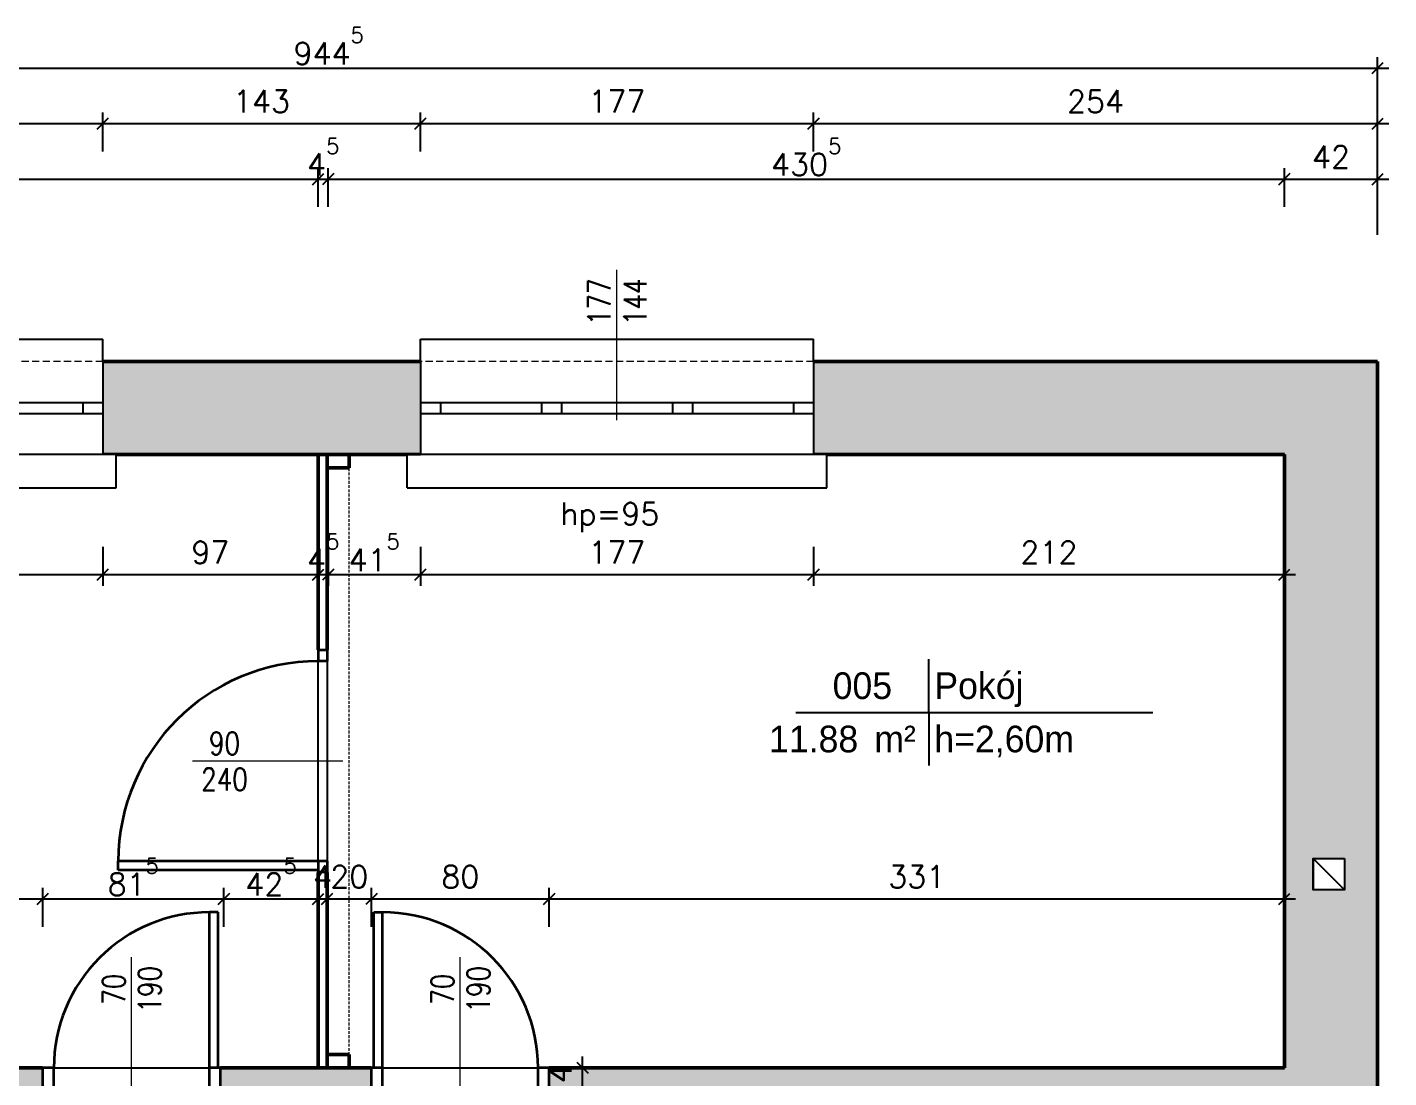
# Model space of a CAD drawing. Header units: centimetres. Extents: x -278 to 5400, y -923 to 511.
# Drawn here: x 2006 to 2619, y 38 to 511 of the extents above; entities that cross this region are included whole.
import ezdxf
from ezdxf.enums import TextEntityAlignment as Align

# ---------------------------------------------------------------- set-up
doc = ezdxf.new("R2010")
doc.units = ezdxf.units.CM
doc.header["$LTSCALE"] = 0.1
doc.linetypes.add('HIDDEN', pattern=[9.525, 6.35, -3.175])
doc.linetypes.add('HIDDENX2', pattern=[19.05, 12.7, -6.35])
for name, color, linetype, lineweight in [('2DA_DIM_5', 7, 'Continuous', 5), ('2DA_DOOR', 7, 'Continuous', 35), ('2DA_HIDDE', 253, 'HIDDEN', 9), ('2DA_OBV', 252, 'Continuous', 25), ('2DA_OPIS_STOLARKI', 113, 'Continuous', 9), ('2DA_PARAPET', 153, 'Continuous', 9), ('2DA_POMIESZCZENIA', 7, 'Continuous', 25), ('2DA_WAL_ISTN', 31, 'Continuous', 50), ('2DA_WAL_ISTN_NIEWIDOCZNE', 7, 'HIDDENX2', 9), ('2DA_WIN', 7, 'Continuous', 25), ('CP_DOORON', 253, 'Continuous', 35), ('CP_DOORSILL', 252, 'Continuous', 25)]:
    doc.layers.add(name, color=color, linetype=linetype, lineweight=lineweight)
doc.layers.add('2DA_ROOM', color=1, linetype='Continuous', plot=False)
doc.layers.add('_A_AK_hatch_sciany', color=8, linetype='Continuous', lineweight=5, transparency=0.5)
doc.layers.add('CP_UCSSPEC', color=2, linetype='Continuous')
doc.layers.add('CP_WIPEOUT', color=255, linetype='Continuous')
doc.layers.get('CP_UCSSPEC').off()
doc.styles.add('CP_ATTR', font='ROMANS.SHX')
doc.styles.add('CP_ISOTXT', font='cp_isocp.shx')
doc.styles.add('CP_TXT', font='ROMANS.SHX')
doc.dimstyles.new('CP_ADIM_CM_CM_50', dxfattribs={"dimscale": 5, "dimtxt": 3, "dimasz": 1.5, "dimexe": 1.5, "dimexo": 0, "dimgap": 1.5, "dimtad": 1, "dimtxsty": 'CP_TXT', "dimblk": 'OBLIQUE', "dimcen": 2.5, "dimdle": 1.5, "dimadec": 0, "dimazin": 0, "dimtfac": 1, "dimtix": 1, "dimtmove": 2, "dimatfit": 3, "dimfxl": 1, "dimtvp": 1.5, "dimarcsym": 0})

# ---------------------------------------------------------------- blocks, each defined once
blk = doc.blocks.new('2arch_d008_a40_a40_5k0smh5')
at = {"linetype": 'ByBlock', "style": 'CP_ATTR', "flags": 9}
for tag, p in [('CHARACTER', (-6.97, -0.02)), ('PRODUCER', (-6.97, -0.02)), ('ORDER-NO', (-6.97, -0.02)), ('PRODUCT-TYPE', (-6.97, -0.02)), ('ARTICLE', (-6.97, -0.02)), ('GROUP', (-6.97, -0.02)), ('NUMBER', (-6.97, -0.02)), ('NAME', (-6.97, -0.02)), ('OTHER', (-6.96, -0.02))]:
    blk.add_attdef(tag, text='', height=0.00005, dxfattribs=at).set_placement(p, align=Align.MIDDLE_LEFT)
blk.add_wipeout([(-7, 13), (7, 13), (7, 27), (-7, 27)]).dxf.layer = 'CP_WIPEOUT'
for p, q in [((-7, 13), (7, 27)), ((-7, 13), (-7, 13)), ((-7, 13), (7, 13)), ((7, 13), (7, 13))]:
    blk.add_line(p, q)
blk.add_lwpolyline([(-7, 27), (7, 27), (7, 13), (-7, 13)], close=True)
blk = doc.blocks.new('cp_ucs2d')
at = {"layer": 'Defpoints'}
blk.add_line((0, 0), (0, 0), dxfattribs=at)
blk.add_point((0, 0), dxfattribs=at)
blk = doc.blocks.new('2arch_d257a240000abn_z5rtxxo')
blk.add_wipeout([(-88.5, 52), (-88.5, 42), (-88.5, 42), (-88.5, 23.5), (-88.5, 23.5), (-88.5, 18.5), (-88.5, 0), (-94.5, 0), (-94.5, -15), (94.5, -15), (94.5, 0), (88.5, 0), (88.5, 18.5), (88.5, 23.5), (88.5, 23.5), (88.5, 42), (88.5, 42), (88.5, 52)]).dxf.layer = 'CP_WIPEOUT'
for p, q in [((-88.5, 42), (-88.5, 52)), ((-88.5, 52), (88.5, 52)), ((88.5, 42), (88.5, 52)), ((-88.5, 42), (-88.5, 23.5)), ((-88.5, 42), (-88.5, 42)), ((88.5, 42), (88.5, 42)), ((88.5, 42), (88.5, 23.5)), ((-88.5, 23.5), (88.5, 23.5)), ((-88.5, 23.5), (-88.5, 18.5)), ((-88.5, 18.5), (88.5, 18.5)), ((-88.5, 18.5), (-88.5, 0)), ((-79.5, 23.5), (-79.5, 18.5)), ((-34, 23.5), (-34, 18.5)), ((-25, 23.5), (-25, 18.5)), ((25, 23.5), (25, 18.5)), ((34, 23.5), (34, 18.5)), ((79.5, 23.5), (79.5, 18.5)), ((88.5, 23.5), (88.5, 18.5)), ((88.5, 18.5), (88.5, 0)), ((-94.5, 0), (-88.5, 0)), ((-94.5, -15), (-94.5, 0)), ((94.5, 0), (88.5, 0)), ((94.5, -15), (94.5, 0)), ((-94.5, -15), (94.5, -15))]:
    blk.add_line(p, q)
at = {"layer": '2DA_HIDDE', "ltscale": 5}
for p, q in [((88.5, 42), (-88.5, 42)), ((-88.5, 0), (88.5, 0))]:
    blk.add_line(p, q, dxfattribs=at)
at = {"layer": 'CP_UCSSPEC'}
blk.add_blockref('cp_ucs2d', (0, 21), dxfattribs=at)
at = {"linetype": 'ByBlock', "style": 'CP_ATTR', "flags": 9}
for tag, p in [('PRICE', (0.95, -0.09)), ('WEIGHT', (0.95, -0.09)), ('ARTICLE', (0.95, -0.09)), ('PRODUCER', (0.95, -0.09)), ('GROUP', (0.95, -0.09)), ('OTHER', (0.96, -0.09)), ('CHARACTER', (0.96, -0.09)), ('ORDER-NO', (0.96, -0.09)), ('PRODUCT-TYPE', (0.96, -0.09)), ('NUMBER', (0.96, -0.09)), ('NAME', (0.96, -0.09))]:
    blk.add_attdef(tag, text='', height=0.00005, dxfattribs=at).set_placement(p, align=Align.MIDDLE_LEFT)
blk = doc.blocks.new('2da_aoz01a')
blk.add_line((0, 1.261), (0, -4.388))
at = {"linetype": 'ByBlock', "style": 'CP_ATTR', "width": 0.8, "flags": 8}
blk.add_attdef('HEIGHT', text='', height=0.85, rotation=270, dxfattribs=at).set_placement((-0.68, -3.183), align=Align.MIDDLE)
blk.add_attdef('WIDTH', text='', height=0.85, rotation=270, dxfattribs=at).set_placement((0.668, -3.183), align=Align.MIDDLE_CENTER)
blk = doc.blocks.new('Parch_d070_205a_5s35pur')
at = {"layer": 'CP_DOORON'}
blk.add_line((-39, -70), (-35, -70), dxfattribs=at)
blk.add_wipeout([(-40, 18), (40, 18), (40, -4), (-40, -4)]).dxf.layer = 'CP_WIPEOUT'
for p, q in [((-40, 14), (-40, 0)), ((40, 14), (40, 0)), ((-40, 9.5), (-35, 9.5)), ((-40, 9.5), (-40, 0)), ((-35, 9.5), (-35, 0)), ((35, 9.5), (40, 9.5)), ((35, 9.5), (35, 0)), ((40, 9.5), (40, 0)), ((-40, 0), (-35, 0)), ((35, 0), (40, 0))]:
    blk.add_line(p, q)
for p, q in [((-39, 0), (-39, -70)), ((-35, 0), (-35, -70))]:
    blk.add_line(p, q, dxfattribs=at)
blk.add_arc((-35, 0), 70, 270, 0, dxfattribs=at)
at = {"layer": 'CP_DOORSILL'}
for p, q in [((-40, 14), (-40, 14)), ((40, 14), (40, 14)), ((-40, 0), (-40, 0)), ((40, 0), (40, 0))]:
    blk.add_line(p, q, dxfattribs=at)
at = {"layer": 'CP_UCSSPEC'}
blk.add_blockref('cp_ucs2d', (0, 7), dxfattribs=at)
at = {"linetype": 'ByBlock', "style": 'CP_ATTR', "flags": 9}
for tag in ['OTHER', 'PRICE', 'WEIGHT', 'CHARACTER', 'ORDER-NO', 'PRODUCT-TYPE', 'ARTICLE', 'PRODUCER', 'NUMBER', 'GROUP', 'NAME']:
    blk.add_attdef(tag, text='', height=0.00005, dxfattribs=at).set_placement((-0.16, -0.02), align=Align.MIDDLE_LEFT)
blk = doc.blocks.new('Parch_d070_205a_v26t1x')
at = {"layer": 'CP_DOORON'}
blk.add_line((39, -70), (35, -70), dxfattribs=at)
blk.add_wipeout([(-40, 18), (40, 18), (40, -4), (-40, -4)]).dxf.layer = 'CP_WIPEOUT'
for p, q in [((-40, 14), (-40, 0)), ((40, 14), (40, 0)), ((-40, 9.5), (-35, 9.5)), ((-40, 9.5), (-40, 0)), ((-35, 9.5), (-35, 0)), ((35, 9.5), (40, 9.5)), ((35, 9.5), (35, 0)), ((40, 9.5), (40, 0)), ((-40, 0), (-35, 0)), ((35, 0), (40, 0))]:
    blk.add_line(p, q)
for p, q in [((35, 0), (35, -70)), ((39, 0), (39, -70))]:
    blk.add_line(p, q, dxfattribs=at)
blk.add_arc((35, 0), 70, 180, 270, dxfattribs=at)
at = {"layer": 'CP_DOORSILL'}
for p, q in [((-40, 14), (-40, 14)), ((40, 14), (40, 14)), ((-40, 0), (-40, 0)), ((40, 0), (40, 0))]:
    blk.add_line(p, q, dxfattribs=at)
at = {"layer": 'CP_UCSSPEC'}
blk.add_blockref('cp_ucs2d', (0, 7), dxfattribs=at)
at = {"linetype": 'ByBlock', "style": 'CP_ATTR', "flags": 9}
for tag in ['OTHER', 'PRICE', 'WEIGHT', 'CHARACTER', 'ORDER-NO', 'PRODUCT-TYPE', 'ARTICLE', 'PRODUCER', 'NUMBER', 'GROUP', 'NAME']:
    blk.add_attdef(tag, text='', height=0.00005, dxfattribs=at).set_placement((-0.16, -0.02), align=Align.MIDDLE_LEFT)
blk = doc.blocks.new('2da_aoz02a')
blk.add_line((0, -1.261), (0, 4.388))
at = {"linetype": 'ByBlock', "style": 'CP_ATTR', "width": 0.8, "flags": 8}
blk.add_attdef('HEIGHT', text='', height=0.85, rotation=270, dxfattribs=at).set_placement((-0.68, 3.183), align=Align.MIDDLE)
at = {"linetype": 'ByBlock', "style": 'CP_ATTR', "width": 0.8}
blk.add_attdef('WIDTH', text='', height=0.85, rotation=270, dxfattribs=at).set_placement((0.668, 3.183), align=Align.MIDDLE_CENTER)
blk = doc.blocks.new('Parch_d090_205a_5p2hzzv')
at = {"layer": 'CP_DOORON'}
blk.add_line((49, -90), (45, -90), dxfattribs=at)
blk.add_wipeout([(-50, 8), (50, 8), (50, -4), (-50, -4)]).dxf.layer = 'CP_WIPEOUT'
for p, q in [((-50, 4), (-45, 4)), ((-50, 4), (-50, 0)), ((-50, 4), (-50, 0)), ((-50, 0), (-45, 0)), ((-45, 4), (-45, 0)), ((45, 4), (50, 4)), ((45, 4), (45, 0)), ((45, 0), (50, 0)), ((50, 4), (50, 0)), ((50, 4), (50, 0))]:
    blk.add_line(p, q)
for p, q in [((45, 0), (45, -90)), ((49, 0), (49, -90))]:
    blk.add_line(p, q, dxfattribs=at)
blk.add_arc((45, 0), 90, 180, 270, dxfattribs=at)
at = {"layer": 'CP_DOORSILL'}
for p, q in [((-50, 4), (-50, 4)), ((-50, 0), (-50, 0)), ((50, 4), (50, 4)), ((50, 0), (50, 0))]:
    blk.add_line(p, q, dxfattribs=at)
at = {"layer": 'CP_UCSSPEC'}
blk.add_blockref('cp_ucs2d', (0, 2), dxfattribs=at)
at = {"linetype": 'ByBlock', "style": 'CP_ATTR', "flags": 9}
for tag in ['OTHER', 'PRICE', 'WEIGHT', 'CHARACTER', 'ORDER-NO', 'PRODUCT-TYPE', 'ARTICLE', 'PRODUCER', 'NUMBER', 'GROUP', 'NAME']:
    blk.add_attdef(tag, text='', height=0.00005, dxfattribs=at).set_placement((-0.2, -0.02), align=Align.MIDDLE_LEFT)
blk = doc.blocks.new('2da_pok06c_6fduy4')
for p, q in [((0, 0), (0, 2)), ((-5, 0), (8.4, 0)), ((0, 0), (0, -0.5)), ((0, -0.5), (0, -2))]:
    blk.add_line(p, q)
at = {"linetype": 'ByBlock', "style": 'CP_ISOTXT'}
blk.add_attdef('NR', text='', height=1, dxfattribs=at).set_placement((-2.5, 1), align=Align.MIDDLE_CENTER)
blk.add_attdef('NAME', (0.2, 0.5), '', height=1, dxfattribs=at)
at = {"style": 'CP_ISOTXT', "flags": 1}
for tag, p in [('FLOOR_MAT', (-0.97, 0.229)), ('UNIT_AIR_IN', (-0.968, 0.395)), ('MAX_USERS', (-0.966, 0.186)), ('HEATING', (-0.947, 0.289)), ('AIR_IN', (-0.923, 0.346)), ('UNIT_HEATING', (-0.908, 0.46)), ('HEIGHT', (-0.697, 0.297)), ('AIR_OUT', (-0.672, 0.349)), ('TEMP', (-0.612, 0.229)), ('UNIT_AIR_OUT', (-0.607, 0.397)), ('UNIT_MAX_USERS', (-0.58, 0.188)), ('UNIT_LUX', (-0.568, 0.431)), ('UNIT_HEIGHT', (-0.522, 0.455)), ('LUX', (-0.45, 0.3)), ('UNIT_TEMP', (-0.431, 0.229))]:
    blk.add_attdef(tag, p, '', height=0.025, dxfattribs=at)
at = {"linetype": 'ByBlock', "style": 'CP_ISOTXT'}
blk.add_attdef('AREA', text='', height=1, dxfattribs=at).set_placement((-2.655, -1.5), align=Align.RIGHT)
blk.add_attdef('UNIT_AREA', text='', height=1, dxfattribs=at).set_placement((-2.053, -1), align=Align.MIDDLE_LEFT)
for tag, p in [('TEXT02', (0.2, -0.5)), ('TEXT06', (0.2, -0.5)), ('0', (0.7, -0.5))]:
    blk.add_attdef(tag, text='', height=1, dxfattribs=at).set_placement(p, align=Align.TOP_LEFT)
blk = doc.blocks.new('_Oblique')
at = {"color": 0, "linetype": 'ByBlock', "lineweight": -2}
blk.add_line((-0.5, -0.5), (0.5, 0.5), dxfattribs=at)
blk = doc.blocks.new('*D471')
at = {"layer": '2DA_DIM_5', "color": 0, "lineweight": -2}
for p, q in [((1669.74, 468), (1669.74, 498)), ((2614.24, 468), (2614.24, 498)), ((1664.74, 493), (2619.24, 493))]:
    blk.add_line(p, q, dxfattribs=at)
at = {"layer": 'Defpoints', "color": 0}
for p in [(2614.24, 493), (1669.74, 468), (2614.24, 468)]:
    blk.add_point(p, dxfattribs=at)
at = {"layer": '2DA_DIM_5', "color": 0, "lineweight": -2, "xscale": 5, "yscale": 5, "zscale": 5, "rotation": 180}
blk.add_blockref('_Oblique', (1669.74, 493), dxfattribs=at)
at = {"layer": '2DA_DIM_5', "color": 0, "lineweight": -2, "xscale": 5, "yscale": 5, "zscale": 5}
blk.add_blockref('_Oblique', (2614.24, 493), dxfattribs=at)
at = {"layer": '2DA_DIM_5', "color": 0, "insert": (2141.99, 503), "char_height": 10, "attachment_point": 5, "style": 'CP_TXT'}
blk.add_mtext('944{\\A1;{\\H0.7x;\\S5^ ;}}', dxfattribs=at)
blk = doc.blocks.new('*D473')
at = {"layer": '2DA_DIM_5', "color": 0, "lineweight": -2}
for p, q in [((1863.24, 455.5), (1863.24, 473)), ((2040.24, 455.5), (2040.24, 473)), ((1858.24, 468), (2045.24, 468))]:
    blk.add_line(p, q, dxfattribs=at)
at = {"layer": 'Defpoints', "color": 0}
for p in [(2040.24, 468), (1863.24, 455.5), (2040.24, 455.5)]:
    blk.add_point(p, dxfattribs=at)
at = {"layer": '2DA_DIM_5', "color": 0, "lineweight": -2, "xscale": 5, "yscale": 5, "zscale": 5, "rotation": 180}
blk.add_blockref('_Oblique', (1863.24, 468), dxfattribs=at)
at = {"layer": '2DA_DIM_5', "color": 0, "lineweight": -2, "xscale": 5, "yscale": 5, "zscale": 5}
blk.add_blockref('_Oblique', (2040.24, 468), dxfattribs=at)
at = {"layer": '2DA_DIM_5', "color": 0, "insert": (1951.74, 478), "char_height": 10, "attachment_point": 5, "style": 'CP_TXT'}
blk.add_mtext('177', dxfattribs=at)
blk = doc.blocks.new('*D474')
at = {"layer": '2DA_DIM_5', "color": 0, "lineweight": -2}
for p, q in [((2040.24, 455.5), (2040.24, 473)), ((2183.24, 455.5), (2183.24, 473)), ((2035.24, 468), (2188.24, 468))]:
    blk.add_line(p, q, dxfattribs=at)
at = {"layer": 'Defpoints', "color": 0}
for p in [(2183.24, 468), (2040.24, 455.5), (2183.24, 455.5)]:
    blk.add_point(p, dxfattribs=at)
at = {"layer": '2DA_DIM_5', "color": 0, "lineweight": -2, "xscale": 5, "yscale": 5, "zscale": 5, "rotation": 180}
blk.add_blockref('_Oblique', (2040.24, 468), dxfattribs=at)
at = {"layer": '2DA_DIM_5', "color": 0, "lineweight": -2, "xscale": 5, "yscale": 5, "zscale": 5}
blk.add_blockref('_Oblique', (2183.24, 468), dxfattribs=at)
at = {"layer": '2DA_DIM_5', "color": 0, "insert": (2111.74, 478), "char_height": 10, "attachment_point": 5, "style": 'CP_TXT'}
blk.add_mtext('143', dxfattribs=at)
blk = doc.blocks.new('*D475')
at = {"layer": '2DA_DIM_5', "color": 0, "lineweight": -2}
for p, q in [((2183.24, 455.5), (2183.24, 473)), ((2360.24, 455.5), (2360.24, 473)), ((2178.24, 468), (2365.24, 468))]:
    blk.add_line(p, q, dxfattribs=at)
at = {"layer": 'Defpoints', "color": 0}
for p in [(2360.24, 468), (2183.24, 455.5), (2360.24, 455.5)]:
    blk.add_point(p, dxfattribs=at)
at = {"layer": '2DA_DIM_5', "color": 0, "lineweight": -2, "xscale": 5, "yscale": 5, "zscale": 5, "rotation": 180}
blk.add_blockref('_Oblique', (2183.24, 468), dxfattribs=at)
at = {"layer": '2DA_DIM_5', "color": 0, "lineweight": -2, "xscale": 5, "yscale": 5, "zscale": 5}
blk.add_blockref('_Oblique', (2360.24, 468), dxfattribs=at)
at = {"layer": '2DA_DIM_5', "color": 0, "insert": (2271.74, 478), "char_height": 10, "attachment_point": 5, "style": 'CP_TXT'}
blk.add_mtext('177', dxfattribs=at)
blk = doc.blocks.new('*D476')
at = {"layer": '2DA_DIM_5', "color": 0, "lineweight": -2}
for p, q in [((2360.24, 455.5), (2360.24, 473)), ((2614.24, 443), (2614.24, 473)), ((2355.24, 468), (2619.24, 468))]:
    blk.add_line(p, q, dxfattribs=at)
at = {"layer": 'Defpoints', "color": 0}
for p in [(2614.24, 468), (2360.24, 455.5), (2614.24, 443)]:
    blk.add_point(p, dxfattribs=at)
at = {"layer": '2DA_DIM_5', "color": 0, "lineweight": -2, "xscale": 5, "yscale": 5, "zscale": 5, "rotation": 180}
blk.add_blockref('_Oblique', (2360.24, 468), dxfattribs=at)
at = {"layer": '2DA_DIM_5', "color": 0, "lineweight": -2, "xscale": 5, "yscale": 5, "zscale": 5}
blk.add_blockref('_Oblique', (2614.24, 468), dxfattribs=at)
at = {"layer": '2DA_DIM_5', "color": 0, "insert": (2487.24, 478), "char_height": 10, "attachment_point": 5, "style": 'CP_TXT'}
blk.add_mtext('254', dxfattribs=at)
blk = doc.blocks.new('*D478')
at = {"layer": '2DA_DIM_5', "color": 0, "lineweight": -2}
for p, q in [((1711.24, 430.5), (1711.24, 448)), ((2137.24, 430.5), (2137.24, 448)), ((1706.24, 443), (2142.24, 443))]:
    blk.add_line(p, q, dxfattribs=at)
at = {"layer": 'Defpoints', "color": 0}
for p in [(2137.24, 443), (1711.24, 430.5), (2137.24, 430.5)]:
    blk.add_point(p, dxfattribs=at)
at = {"layer": '2DA_DIM_5', "color": 0, "lineweight": -2, "xscale": 5, "yscale": 5, "zscale": 5, "rotation": 180}
blk.add_blockref('_Oblique', (1711.24, 443), dxfattribs=at)
at = {"layer": '2DA_DIM_5', "color": 0, "lineweight": -2, "xscale": 5, "yscale": 5, "zscale": 5}
blk.add_blockref('_Oblique', (2137.24, 443), dxfattribs=at)
at = {"layer": '2DA_DIM_5', "color": 0, "insert": (1924.24, 453), "char_height": 10, "attachment_point": 5, "style": 'CP_TXT'}
blk.add_mtext('426', dxfattribs=at)
blk = doc.blocks.new('*D479')
at = {"layer": '2DA_DIM_5', "color": 0, "lineweight": -2}
for p, q in [((2137.24, 430.5), (2137.24, 448)), ((2141.74, 430.5), (2141.74, 448)), ((2132.24, 443), (2146.74, 443))]:
    blk.add_line(p, q, dxfattribs=at)
at = {"layer": 'Defpoints', "color": 0}
for p in [(2141.74, 443), (2137.24, 430.5), (2141.74, 430.5)]:
    blk.add_point(p, dxfattribs=at)
at = {"layer": '2DA_DIM_5', "color": 0, "lineweight": -2, "xscale": 5, "yscale": 5, "zscale": 5}
blk.add_blockref('_Oblique', (2137.24, 443), dxfattribs=at)
at = {"layer": '2DA_DIM_5', "color": 0, "lineweight": -2, "xscale": 5, "yscale": 5, "zscale": 5, "rotation": 180}
blk.add_blockref('_Oblique', (2141.74, 443), dxfattribs=at)
at = {"layer": '2DA_DIM_5', "color": 0, "insert": (2139.49, 453), "char_height": 10, "attachment_point": 5, "style": 'CP_TXT'}
blk.add_mtext('4{\\A1;{\\H0.7x;\\S5^ ;}}', dxfattribs=at)
blk = doc.blocks.new('*D480')
at = {"layer": '2DA_DIM_5', "color": 0, "lineweight": -2}
for p, q in [((2141.74, 430.5), (2141.74, 448)), ((2572.24, 430.5), (2572.24, 448)), ((2136.74, 443), (2577.24, 443))]:
    blk.add_line(p, q, dxfattribs=at)
at = {"layer": 'Defpoints', "color": 0}
for p in [(2572.24, 443), (2141.74, 430.5), (2572.24, 430.5)]:
    blk.add_point(p, dxfattribs=at)
at = {"layer": '2DA_DIM_5', "color": 0, "lineweight": -2, "xscale": 5, "yscale": 5, "zscale": 5, "rotation": 180}
blk.add_blockref('_Oblique', (2141.74, 443), dxfattribs=at)
at = {"layer": '2DA_DIM_5', "color": 0, "lineweight": -2, "xscale": 5, "yscale": 5, "zscale": 5}
blk.add_blockref('_Oblique', (2572.24, 443), dxfattribs=at)
at = {"layer": '2DA_DIM_5', "color": 0, "insert": (2356.99, 453), "char_height": 10, "attachment_point": 5, "style": 'CP_TXT'}
blk.add_mtext('430{\\A1;{\\H0.7x;\\S5^ ;}}', dxfattribs=at)
blk = doc.blocks.new('*D481')
at = {"layer": '2DA_DIM_5', "color": 0, "lineweight": -2}
for p, q in [((2572.24, 430.5), (2572.24, 448)), ((2614.24, 418), (2614.24, 448)), ((2567.24, 443), (2619.24, 443))]:
    blk.add_line(p, q, dxfattribs=at)
at = {"layer": 'Defpoints', "color": 0}
for p in [(2614.24, 443), (2572.24, 430.5), (2614.24, 418)]:
    blk.add_point(p, dxfattribs=at)
at = {"layer": '2DA_DIM_5', "color": 0, "lineweight": -2, "xscale": 5, "yscale": 5, "zscale": 5, "rotation": 180}
blk.add_blockref('_Oblique', (2572.24, 443), dxfattribs=at)
at = {"layer": '2DA_DIM_5', "color": 0, "lineweight": -2, "xscale": 5, "yscale": 5, "zscale": 5}
blk.add_blockref('_Oblique', (2614.24, 443), dxfattribs=at)
at = {"layer": '2DA_DIM_5', "color": 0, "insert": (2593.24, 453), "char_height": 10, "attachment_point": 5, "style": 'CP_TXT'}
blk.add_mtext('42', dxfattribs=at)
blk = doc.blocks.new('*D483')
at = {"layer": '2DA_DIM_5', "color": 0, "lineweight": -2}
for p, q in [((1863.24, 277.5), (1863.24, 260)), ((2040.24, 277.5), (2040.24, 260)), ((1858.24, 265), (2045.24, 265))]:
    blk.add_line(p, q, dxfattribs=at)
at = {"layer": 'Defpoints', "color": 0}
for p in [(1863.24, 277.5), (2040.24, 277.5), (2040.24, 265)]:
    blk.add_point(p, dxfattribs=at)
at = {"layer": '2DA_DIM_5', "color": 0, "lineweight": -2, "xscale": 5, "yscale": 5, "zscale": 5, "rotation": 180}
blk.add_blockref('_Oblique', (1863.24, 265), dxfattribs=at)
at = {"layer": '2DA_DIM_5', "color": 0, "lineweight": -2, "xscale": 5, "yscale": 5, "zscale": 5}
blk.add_blockref('_Oblique', (2040.24, 265), dxfattribs=at)
at = {"layer": '2DA_DIM_5', "color": 0, "insert": (1951.74, 275), "char_height": 10, "attachment_point": 5, "style": 'CP_TXT'}
blk.add_mtext('177', dxfattribs=at)
blk = doc.blocks.new('*D484')
at = {"layer": '2DA_DIM_5', "color": 0, "lineweight": -2}
for p, q in [((2040.24, 277.5), (2040.24, 260)), ((2137.24, 277.5), (2137.24, 260)), ((2035.24, 265), (2142.24, 265))]:
    blk.add_line(p, q, dxfattribs=at)
at = {"layer": 'Defpoints', "color": 0}
for p in [(2040.24, 277.5), (2137.24, 277.5), (2137.24, 265)]:
    blk.add_point(p, dxfattribs=at)
at = {"layer": '2DA_DIM_5', "color": 0, "lineweight": -2, "xscale": 5, "yscale": 5, "zscale": 5, "rotation": 180}
blk.add_blockref('_Oblique', (2040.24, 265), dxfattribs=at)
at = {"layer": '2DA_DIM_5', "color": 0, "lineweight": -2, "xscale": 5, "yscale": 5, "zscale": 5}
blk.add_blockref('_Oblique', (2137.24, 265), dxfattribs=at)
at = {"layer": '2DA_DIM_5', "color": 0, "insert": (2088.74, 275), "char_height": 10, "attachment_point": 5, "style": 'CP_TXT'}
blk.add_mtext('97', dxfattribs=at)
blk = doc.blocks.new('*D485')
at = {"layer": '2DA_DIM_5', "color": 0, "lineweight": -2}
for p, q in [((2137.24, 277.5), (2137.24, 260)), ((2141.74, 277.5), (2141.74, 260)), ((2132.24, 265), (2146.74, 265))]:
    blk.add_line(p, q, dxfattribs=at)
at = {"layer": 'Defpoints', "color": 0}
for p in [(2137.24, 277.5), (2141.74, 277.5), (2141.74, 265)]:
    blk.add_point(p, dxfattribs=at)
at = {"layer": '2DA_DIM_5', "color": 0, "lineweight": -2, "xscale": 5, "yscale": 5, "zscale": 5}
blk.add_blockref('_Oblique', (2137.24, 265), dxfattribs=at)
at = {"layer": '2DA_DIM_5', "color": 0, "lineweight": -2, "xscale": 5, "yscale": 5, "zscale": 5, "rotation": 180}
blk.add_blockref('_Oblique', (2141.74, 265), dxfattribs=at)
at = {"layer": '2DA_DIM_5', "color": 0, "insert": (2139.49, 275), "char_height": 10, "attachment_point": 5, "style": 'CP_TXT'}
blk.add_mtext('4{\\A1;{\\H0.7x;\\S5^ ;}}', dxfattribs=at)
blk = doc.blocks.new('*D486')
at = {"layer": '2DA_DIM_5', "color": 0, "lineweight": -2}
for p, q in [((2141.74, 277.5), (2141.74, 260)), ((2183.24, 277.5), (2183.24, 260)), ((2136.74, 265), (2188.24, 265))]:
    blk.add_line(p, q, dxfattribs=at)
at = {"layer": 'Defpoints', "color": 0}
for p in [(2141.74, 277.5), (2183.24, 277.5), (2183.24, 265)]:
    blk.add_point(p, dxfattribs=at)
at = {"layer": '2DA_DIM_5', "color": 0, "lineweight": -2, "xscale": 5, "yscale": 5, "zscale": 5, "rotation": 180}
blk.add_blockref('_Oblique', (2141.74, 265), dxfattribs=at)
at = {"layer": '2DA_DIM_5', "color": 0, "lineweight": -2, "xscale": 5, "yscale": 5, "zscale": 5}
blk.add_blockref('_Oblique', (2183.24, 265), dxfattribs=at)
at = {"layer": '2DA_DIM_5', "color": 0, "insert": (2162.49, 275), "char_height": 10, "attachment_point": 5, "style": 'CP_TXT'}
blk.add_mtext('41{\\A1;{\\H0.7x;\\S5^ ;}}', dxfattribs=at)
blk = doc.blocks.new('*D487')
at = {"layer": '2DA_DIM_5', "color": 0, "lineweight": -2}
for p, q in [((2183.24, 277.5), (2183.24, 260)), ((2360.24, 277.5), (2360.24, 260)), ((2178.24, 265), (2365.24, 265))]:
    blk.add_line(p, q, dxfattribs=at)
at = {"layer": 'Defpoints', "color": 0}
for p in [(2183.24, 277.5), (2360.24, 277.5), (2360.24, 265)]:
    blk.add_point(p, dxfattribs=at)
at = {"layer": '2DA_DIM_5', "color": 0, "lineweight": -2, "xscale": 5, "yscale": 5, "zscale": 5, "rotation": 180}
blk.add_blockref('_Oblique', (2183.24, 265), dxfattribs=at)
at = {"layer": '2DA_DIM_5', "color": 0, "lineweight": -2, "xscale": 5, "yscale": 5, "zscale": 5}
blk.add_blockref('_Oblique', (2360.24, 265), dxfattribs=at)
at = {"layer": '2DA_DIM_5', "color": 0, "insert": (2271.74, 275), "char_height": 10, "attachment_point": 5, "style": 'CP_TXT'}
blk.add_mtext('177', dxfattribs=at)
blk = doc.blocks.new('*D488')
at = {"layer": '2DA_DIM_5', "color": 0, "lineweight": -2}
for p, q in [((2572.24, 290), (2572.24, 260)), ((2360.24, 277.5), (2360.24, 260)), ((2355.24, 265), (2577.24, 265))]:
    blk.add_line(p, q, dxfattribs=at)
at = {"layer": 'Defpoints', "color": 0}
for p in [(2572.24, 290), (2360.24, 277.5), (2572.24, 265)]:
    blk.add_point(p, dxfattribs=at)
at = {"layer": '2DA_DIM_5', "color": 0, "lineweight": -2, "xscale": 5, "yscale": 5, "zscale": 5, "rotation": 180}
blk.add_blockref('_Oblique', (2360.24, 265), dxfattribs=at)
at = {"layer": '2DA_DIM_5', "color": 0, "lineweight": -2, "xscale": 5, "yscale": 5, "zscale": 5}
blk.add_blockref('_Oblique', (2572.24, 265), dxfattribs=at)
at = {"layer": '2DA_DIM_5', "color": 0, "insert": (2466.24, 275), "char_height": 10, "attachment_point": 5, "style": 'CP_TXT'}
blk.add_mtext('212', dxfattribs=at)
blk = doc.blocks.new('*D489')
at = {"layer": '2DA_DIM_5', "color": 0, "lineweight": -2}
for p, q in [((1711.24, 94), (1711.24, 124)), ((2013.24, 106.5), (2013.24, 124)), ((1706.24, 119), (2018.24, 119))]:
    blk.add_line(p, q, dxfattribs=at)
at = {"layer": 'Defpoints', "color": 0}
for p in [(2013.24, 119), (2013.24, 106.5), (1711.24, 94)]:
    blk.add_point(p, dxfattribs=at)
at = {"layer": '2DA_DIM_5', "color": 0, "lineweight": -2, "xscale": 5, "yscale": 5, "zscale": 5, "rotation": 180}
blk.add_blockref('_Oblique', (1711.24, 119), dxfattribs=at)
at = {"layer": '2DA_DIM_5', "color": 0, "lineweight": -2, "xscale": 5, "yscale": 5, "zscale": 5}
blk.add_blockref('_Oblique', (2013.24, 119), dxfattribs=at)
at = {"layer": '2DA_DIM_5', "color": 0, "insert": (1862.24, 129), "char_height": 10, "attachment_point": 5, "style": 'CP_TXT'}
blk.add_mtext('302', dxfattribs=at)
blk = doc.blocks.new('*D490')
at = {"layer": '2DA_DIM_5', "color": 0, "lineweight": -2}
for p, q in [((2013.24, 106.5), (2013.24, 124)), ((2094.74, 106.5), (2094.74, 124)), ((2008.24, 119), (2099.74, 119))]:
    blk.add_line(p, q, dxfattribs=at)
at = {"layer": 'Defpoints', "color": 0}
for p in [(2094.74, 119), (2013.24, 106.5), (2094.74, 106.5)]:
    blk.add_point(p, dxfattribs=at)
at = {"layer": '2DA_DIM_5', "color": 0, "lineweight": -2, "xscale": 5, "yscale": 5, "zscale": 5, "rotation": 180}
blk.add_blockref('_Oblique', (2013.24, 119), dxfattribs=at)
at = {"layer": '2DA_DIM_5', "color": 0, "lineweight": -2, "xscale": 5, "yscale": 5, "zscale": 5}
blk.add_blockref('_Oblique', (2094.74, 119), dxfattribs=at)
at = {"layer": '2DA_DIM_5', "color": 0, "insert": (2053.99, 129), "char_height": 10, "attachment_point": 5, "style": 'CP_TXT'}
blk.add_mtext('81{\\A1;{\\H0.7x;\\S5^ ;}}', dxfattribs=at)
blk = doc.blocks.new('*D491')
at = {"layer": '2DA_DIM_5', "color": 0, "lineweight": -2}
for p, q in [((2094.74, 106.5), (2094.74, 124)), ((2137.24, 106.5), (2137.24, 124)), ((2089.74, 119), (2142.24, 119))]:
    blk.add_line(p, q, dxfattribs=at)
at = {"layer": 'Defpoints', "color": 0}
for p in [(2137.24, 119), (2094.74, 106.5), (2137.24, 106.5)]:
    blk.add_point(p, dxfattribs=at)
at = {"layer": '2DA_DIM_5', "color": 0, "lineweight": -2, "xscale": 5, "yscale": 5, "zscale": 5, "rotation": 180}
blk.add_blockref('_Oblique', (2094.74, 119), dxfattribs=at)
at = {"layer": '2DA_DIM_5', "color": 0, "lineweight": -2, "xscale": 5, "yscale": 5, "zscale": 5}
blk.add_blockref('_Oblique', (2137.24, 119), dxfattribs=at)
at = {"layer": '2DA_DIM_5', "color": 0, "insert": (2115.99, 129), "char_height": 10, "attachment_point": 5, "style": 'CP_TXT'}
blk.add_mtext('42{\\A1;{\\H0.7x;\\S5^ ;}}', dxfattribs=at)
blk = doc.blocks.new('*D492')
at = {"layer": '2DA_DIM_5', "color": 0, "lineweight": -2}
for p, q in [((2137.24, 106.5), (2137.24, 124)), ((2141.24, 106.5), (2141.24, 124)), ((2132.24, 119), (2146.24, 119))]:
    blk.add_line(p, q, dxfattribs=at)
at = {"layer": 'Defpoints', "color": 0}
for p in [(2141.24, 119), (2137.24, 106.5), (2141.24, 106.5)]:
    blk.add_point(p, dxfattribs=at)
at = {"layer": '2DA_DIM_5', "color": 0, "lineweight": -2, "xscale": 5, "yscale": 5, "zscale": 5}
blk.add_blockref('_Oblique', (2137.24, 119), dxfattribs=at)
at = {"layer": '2DA_DIM_5', "color": 0, "lineweight": -2, "xscale": 5, "yscale": 5, "zscale": 5, "rotation": 180}
blk.add_blockref('_Oblique', (2141.24, 119), dxfattribs=at)
at = {"layer": '2DA_DIM_5', "color": 0, "insert": (2139.24, 129), "char_height": 10, "attachment_point": 5, "style": 'CP_TXT'}
blk.add_mtext('4', dxfattribs=at)
blk = doc.blocks.new('*D493')
at = {"layer": '2DA_DIM_5', "color": 0, "lineweight": -2}
for p, q in [((2141.24, 106.5), (2141.24, 124)), ((2161.23, 106.5), (2161.23, 124)), ((2136.24, 119), (2166.23, 119))]:
    blk.add_line(p, q, dxfattribs=at)
at = {"layer": 'Defpoints', "color": 0}
for p in [(2161.23, 119), (2141.24, 106.5), (2161.23, 106.5)]:
    blk.add_point(p, dxfattribs=at)
at = {"layer": '2DA_DIM_5', "color": 0, "lineweight": -2, "xscale": 5, "yscale": 5, "zscale": 5}
blk.add_blockref('_Oblique', (2141.24, 119), dxfattribs=at)
at = {"layer": '2DA_DIM_5', "color": 0, "lineweight": -2, "xscale": 5, "yscale": 5, "zscale": 5, "rotation": 180}
blk.add_blockref('_Oblique', (2161.23, 119), dxfattribs=at)
at = {"layer": '2DA_DIM_5', "color": 0, "insert": (2151.23, 129), "char_height": 10, "attachment_point": 5, "style": 'CP_TXT'}
blk.add_mtext('20', dxfattribs=at)
blk = doc.blocks.new('*D494')
at = {"layer": '2DA_DIM_5', "color": 0, "lineweight": -2}
for p, q in [((2161.23, 106.5), (2161.23, 124)), ((2241.23, 106.5), (2241.23, 124)), ((2156.23, 119), (2246.23, 119))]:
    blk.add_line(p, q, dxfattribs=at)
at = {"layer": 'Defpoints', "color": 0}
for p in [(2241.23, 119), (2161.23, 106.5), (2241.23, 106.5)]:
    blk.add_point(p, dxfattribs=at)
at = {"layer": '2DA_DIM_5', "color": 0, "lineweight": -2, "xscale": 5, "yscale": 5, "zscale": 5, "rotation": 180}
blk.add_blockref('_Oblique', (2161.23, 119), dxfattribs=at)
at = {"layer": '2DA_DIM_5', "color": 0, "lineweight": -2, "xscale": 5, "yscale": 5, "zscale": 5}
blk.add_blockref('_Oblique', (2241.23, 119), dxfattribs=at)
at = {"layer": '2DA_DIM_5', "color": 0, "insert": (2201.23, 129), "char_height": 10, "attachment_point": 5, "style": 'CP_TXT'}
blk.add_mtext('80', dxfattribs=at)
blk = doc.blocks.new('*D495')
at = {"layer": '2DA_DIM_5', "color": 0, "lineweight": -2}
for p, q in [((2241.23, 106.5), (2241.23, 124)), ((2572.24, 94), (2572.24, 124)), ((2236.23, 119), (2577.24, 119))]:
    blk.add_line(p, q, dxfattribs=at)
at = {"layer": 'Defpoints', "color": 0}
for p in [(2572.24, 119), (2241.23, 106.5), (2572.24, 94)]:
    blk.add_point(p, dxfattribs=at)
at = {"layer": '2DA_DIM_5', "color": 0, "lineweight": -2, "xscale": 5, "yscale": 5, "zscale": 5, "rotation": 180}
blk.add_blockref('_Oblique', (2241.23, 119), dxfattribs=at)
at = {"layer": '2DA_DIM_5', "color": 0, "lineweight": -2, "xscale": 5, "yscale": 5, "zscale": 5}
blk.add_blockref('_Oblique', (2572.24, 119), dxfattribs=at)
at = {"layer": '2DA_DIM_5', "color": 0, "insert": (2406.73, 129), "char_height": 10, "attachment_point": 5, "style": 'CP_TXT'}
blk.add_mtext('331', dxfattribs=at)
blk = doc.blocks.new('*D569')
at = {"layer": '2DA_DIM_5', "color": 0, "lineweight": -2}
for p, q in [((2281.24, 43), (2251.24, 43)), ((2256.24, 24), (2256.24, 48)), ((2268.74, 29), (2251.24, 29))]:
    blk.add_line(p, q, dxfattribs=at)
at = {"layer": 'Defpoints', "color": 0}
for p in [(2256.24, 43), (2281.24, 43), (2268.74, 29)]:
    blk.add_point(p, dxfattribs=at)
at = {"layer": '2DA_DIM_5', "color": 0, "lineweight": -2, "xscale": 5, "yscale": 5, "zscale": 5}
for p, rotation in [((2256.24, 43), 270), ((2256.24, 29), 90)]:
    blk.add_blockref('_Oblique', p, dxfattribs=dict(at, rotation=rotation))
at = {"layer": '2DA_DIM_5', "color": 0, "insert": (2246.24, 36), "char_height": 10, "attachment_point": 5, "rotation": 90, "style": 'CP_TXT'}
blk.add_mtext('14', dxfattribs=at)

msp = doc.modelspace()

# ---------------------------------------------------------------- hatches: boundary and pattern name
at = {"layer": '_A_AK_hatch_sciany'}
h = msp.add_hatch(color=256, dxfattribs=at)
h.paths.add_polyline_path([(2003.743, -101), (2013.243, -101), (2013.243, 1), (2013.243, 25), (2013.243, 29), (2013.243, 33.5), (2013.243, 43), (1892.743, 43), (1892.743, 28.5), (1892.743, 14.5), (1878.743, 14.5), (1878.743, 28.5), (1878.743, 43), (1866.743, 43), (1866.743, 28.5), (1866.743, 14.5), (1852.743, 14.5), (1852.743, 28.5), (1852.743, 43), (1844.243, 43), (1711.243, 43), (1711.243, 319), (1857.243, 319), (1863.243, 319), (1863.243, 337.5), (1863.243, 342.5), (1863.243, 361), (1669.743, 361), (1669.743, 34.95), (1684.243, 34.95), (1684.243, 28.95), (1711.243, 28.95), (1844.243, 28.95), (1844.243, 0), (1904.743, 0), (1904.743, 14.5), (1904.743, 28.5), (1918.743, 28.5), (1918.743, 14.5), (1918.743, 0), (1999.243, 0), (1999.243, -101)])
h.paths.add_polyline_path([(1944.743, 14.5), (1930.743, 14.5), (1930.743, 28.5), (1944.743, 28.5)], flags=16)
h.paths.add_polyline_path([(1970.743, 14.5), (1956.743, 14.5), (1956.743, 28.5), (1970.743, 28.5)], flags=16)
h.paths.add_polyline_path([(2040.243, 319), (2046.243, 319), (2177.243, 319), (2183.243, 319), (2183.243, 337.5), (2183.243, 342.5), (2183.243, 361), (2040.243, 361), (2040.243, 342.5), (2040.243, 337.5)])
h.paths.add_polyline_path([(2474.742, -275), (2474.742, -293), (2614.243, -293), (2614.243, 361), (2360.243, 361), (2360.243, 342.5), (2360.243, 337.5), (2360.243, 319), (2366.243, 319), (2572.243, 319), (2572.243, 43), (2241.226, 43), (2241.226, 33.5), (2241.226, 29), (2270.242, 29), (2270.242, -21), (2279.742, -21), (2284.242, -21), (2284.242, 29), (2572.243, 29), (2572.243, -252), (2480.742, -252), (2474.742, -252), (2474.742, -270)])
h.paths.add_polyline_path([(2585.243, 123.147), (2585.243, 137.147), (2599.243, 137.147), (2599.243, 123.147)], flags=16)
h.paths.add_polyline_path([(2585.243, -64.853), (2585.243, -50.853), (2599.243, -50.853), (2599.243, -64.853)], flags=16)
msp.add_hatch(color=256, dxfattribs=at).paths.add_polyline_path([(2093.243, 43), (2093.243, 33.5), (2093.243, 29), (2131.226, 29), (2131.226, 1), (2161.226, 1), (2161.226, 29), (2161.226, 33.5), (2161.226, 43)])

# ---------------------------------------------------------------- linework, layer by layer
at = {"layer": '2DA_WAL_ISTN'}
for p, q in [((2572.243, 319), (1711.243, 319)), ((2137.243, 319), (2137.243, 43)), ((2141.243, 319), (2141.243, 43)), ((2151.243, 319), (2151.243, 313)), ((2572.243, 43), (2572.243, 319)), ((2141.243, 313), (2151.243, 313)), ((2013.243, 43), (2572.243, 43)), ((2151.243, 49), (2141.243, 49)), ((2151.243, 49), (2151.243, 43))]:
    msp.add_line(p, q, dxfattribs=at)
msp.add_lwpolyline([(2614.243, 361), (1669.743, 361), (1669.743, -293), (2614.243, -293)], close=True, dxfattribs=at)
msp.add_lwpolyline([(2013.243, 43), (1844.243, 43)], dxfattribs=at)
at = {"layer": '2DA_WAL_ISTN_NIEWIDOCZNE'}
msp.add_line((2151.243, 43), (2151.243, 319), dxfattribs=at)

# ---------------------------------------------------------------- block references
at = {"layer": '2DA_POMIESZCZENIA', "xscale": 12, "yscale": 12, "zscale": 12}
msp.add_blockref('2da_pok06c_6fduy4', (2412.243, 203), dxfattribs=at).add_auto_attribs({'AREA': '11.88', 'NR': '005', 'NAME': 'Pokój', 'UNIT_AREA': 'm²', 'TEXT06': 'h=2,60m'})

# ---------------------------------------------------------------- texts
at = {"layer": '2DA_PARAPET', "style": 'CP_TXT'}
msp.add_text('hp=95', height=10, dxfattribs=at).set_placement((2246.292, 287.388))

# ---------------------------------------------------------------- dimensions: what is measured, and where the dimension line sits
at = {"layer": '2DA_DIM_5'}
for base, p1, p2, text, picture, middle in [((2614.243, 493), (1669.743, 468), (2614.243, 468), '944{\\A1;{\\H0.7x;\\S5^ ;}}', '*D471', (2141.993, 503)), ((2040.243, 468), (1863.243, 455.5), (2040.243, 455.5), '177', '*D473', (1951.743, 478)), ((2183.243, 468), (2040.243, 455.5), (2183.243, 455.5), '143', '*D474', (2111.743, 478)), ((2360.243, 468), (2183.243, 455.5), (2360.243, 455.5), '177', '*D475', (2271.743, 478)), ((2614.243, 468), (2360.243, 455.5), (2614.243, 443), '254', '*D476', (2487.243, 478)), ((2141.743, 443), (2137.243, 430.5), (2141.743, 430.5), '4{\\A1;{\\H0.7x;\\S5^ ;}}', '*D479', (2139.493, 453)), ((2572.243, 443), (2141.743, 430.5), (2572.243, 430.5), '430{\\A1;{\\H0.7x;\\S5^ ;}}', '*D480', (2356.993, 453)), ((2137.243, 443), (1711.243, 430.5), (2137.243, 430.5), '426', '*D478', (1924.243, 453)), ((2614.243, 443), (2572.243, 430.5), (2614.243, 418), '42', '*D481', (2593.243, 453)), ((2572.243, 265), (2360.243, 277.5), (2572.243, 290), '212', '*D488', (2466.243, 275)), ((2141.743, 265), (2137.243, 277.5), (2141.743, 277.5), '4{\\A1;{\\H0.7x;\\S5^ ;}}', '*D485', (2139.493, 275)), ((2183.243, 265), (2141.743, 277.5), (2183.243, 277.5), '41{\\A1;{\\H0.7x;\\S5^ ;}}', '*D486', (2162.493, 275)), ((2040.243, 265), (1863.243, 277.5), (2040.243, 277.5), '177', '*D483', (1951.743, 275)), ((2137.243, 265), (2040.243, 277.5), (2137.243, 277.5), '97', '*D484', (2088.743, 275)), ((2360.243, 265), (2183.243, 277.5), (2360.243, 277.5), '177', '*D487', (2271.743, 275))]:
    dim = msp.add_linear_dim(base=base, p1=p1, p2=p2, text=text, dimstyle='CP_ADIM_CM_CM_50', override={"dimtxt": 2, "dimasz": 1, "dimexe": 1, "dimgap": 1, "dimdle": 1, "dimtvp": 1}, dxfattribs=at)
    dim.commit()
    dim.dimension.update_dxf_attribs({"geometry": picture, "text_midpoint": middle})

# ---------------------------------------------------------------- next in the draw order: block references
at = {"layer": '2DA_DOOR'}
for name, p, rotation in [('Parch_d090_205a_5p2hzzv', (2137.243, 181), 270), ('Parch_d070_205a_5s35pur', (2053.243, 43), 180), ('Parch_d070_205a_v26t1x', (2201.226, 43), 180)]:
    msp.add_blockref(name, p, dxfattribs=dict(at, rotation=rotation))
at = {"layer": '2DA_OBV', "rotation": 270}
msp.add_blockref('2arch_d008_a40_a40_5k0smh5', (2572.243, 130.147), dxfattribs=at)
at = {"layer": '2DA_WIN'}
for p in [(1951.743, 319), (2271.743, 319)]:
    msp.add_blockref('2arch_d257a240000abn_z5rtxxo', p, dxfattribs=at)

# ---------------------------------------------------------------- next in the draw order: linework, layer by layer
at = {"layer": '2DA_ROOM'}
for points in [[(2137.243, 43), (2137.243, 319), (1711.243, 319), (1711.243, 43), (1844.243, 43), (2013.243, 43)], [(2151.243, 49), (2151.243, 43), (2572.243, 43), (2572.243, 319), (2151.243, 319), (2151.243, 313), (2141.243, 313), (2141.243, 49)]]:
    msp.add_lwpolyline(points, close=True, dxfattribs=at)

# ---------------------------------------------------------------- next in the draw order: block references
at = {"layer": '2DA_OPIS_STOLARKI', "xscale": 12, "yscale": 12, "zscale": 12}
for name, p, rotation, values in [('2da_aoz01a', (2271.743, 349.595), 180, {'HEIGHT': '144', 'WIDTH': '177'}), ('2da_aoz02a', (2133.243, 181), 90, {'WIDTH': '90', 'HEIGHT': '240'})]:
    msp.add_blockref(name, p, dxfattribs=dict(at, rotation=rotation)).add_auto_attribs(values)
at = {"layer": '2DA_OPIS_STOLARKI'}
ref = msp.add_blockref('2da_aoz02a', (2053.243, 40.136), dxfattribs=dict(at, xscale=-12, yscale=12, zscale=12))
ref.add_attrib('WIDTH', '70', dxfattribs={"layer": '0', "linetype": 'ByBlock', "height": 10.2, "rotation": 90, "style": 'CP_ATTR', "width": 0.8}).set_placement((2045.232, 78.332), align=Align.MIDDLE_CENTER)
ref.add_attrib('HEIGHT', '190', dxfattribs={"layer": '0', "linetype": 'ByBlock', "height": 10.2, "rotation": 90, "style": 'CP_ATTR', "width": 0.8, "flags": 8}).set_placement((2061.399, 78.332), align=Align.MIDDLE)
ref = msp.add_blockref('2da_aoz02a', (2201.226, 40.136), dxfattribs=dict(at, xscale=-12, yscale=12, zscale=12))
ref.add_attrib('WIDTH', '70', dxfattribs={"layer": '0', "linetype": 'ByBlock', "height": 10.2, "rotation": 90, "style": 'CP_ATTR', "width": 0.8}).set_placement((2193.215, 78.332), align=Align.MIDDLE_CENTER)
ref.add_attrib('HEIGHT', '190', dxfattribs={"layer": '0', "linetype": 'ByBlock', "height": 10.2, "rotation": 90, "style": 'CP_ATTR', "width": 0.8, "flags": 8}).set_placement((2209.381, 78.332), align=Align.MIDDLE)

# ---------------------------------------------------------------- next in the draw order: dimensions: what is measured, and where the dimension line sits
at = {"layer": '2DA_DIM_5'}
for base, p1, p2, text, picture, middle in [((2013.243, 119), (1711.243, 94), (2013.243, 106.5), '302', '*D489', (1862.243, 129)), ((2094.743, 119), (2013.243, 106.5), (2094.743, 106.5), '81{\\A1;{\\H0.7x;\\S5^ ;}}', '*D490', (2053.993, 129)), ((2137.243, 119), (2094.743, 106.5), (2137.243, 106.5), '42{\\A1;{\\H0.7x;\\S5^ ;}}', '*D491', (2115.993, 129)), ((2141.243, 119), (2137.243, 106.5), (2141.243, 106.5), '4', '*D492', (2139.243, 129)), ((2161.226, 119), (2141.243, 106.5), (2161.226, 106.5), '20', '*D493', (2151.235, 129)), ((2241.226, 119), (2161.226, 106.5), (2241.226, 106.5), '80', '*D494', (2201.226, 129)), ((2572.243, 119), (2241.226, 106.5), (2572.243, 94), '331', '*D495', (2406.735, 129))]:
    dim = msp.add_linear_dim(base=base, p1=p1, p2=p2, text=text, dimstyle='CP_ADIM_CM_CM_50', override={"dimtxt": 2, "dimasz": 1, "dimexe": 1, "dimgap": 1, "dimdle": 1, "dimtvp": 1}, dxfattribs=at)
    dim.commit()
    dim.dimension.update_dxf_attribs({"geometry": picture, "text_midpoint": middle})
dim = msp.add_linear_dim(base=(2256.243, 43), p1=(2268.743, 29), p2=(2281.243, 43), angle=90, text='14', dimstyle='CP_ADIM_CM_CM_50', override={"dimtxt": 2, "dimasz": 1, "dimexe": 1, "dimgap": 1, "dimdle": 1, "dimtvp": 1}, dxfattribs=at)
dim.commit()
dim.dimension.update_dxf_attribs({"geometry": '*D569', "text_midpoint": (2246.243, 36)})

doc.saveas('drawing.dxf')
